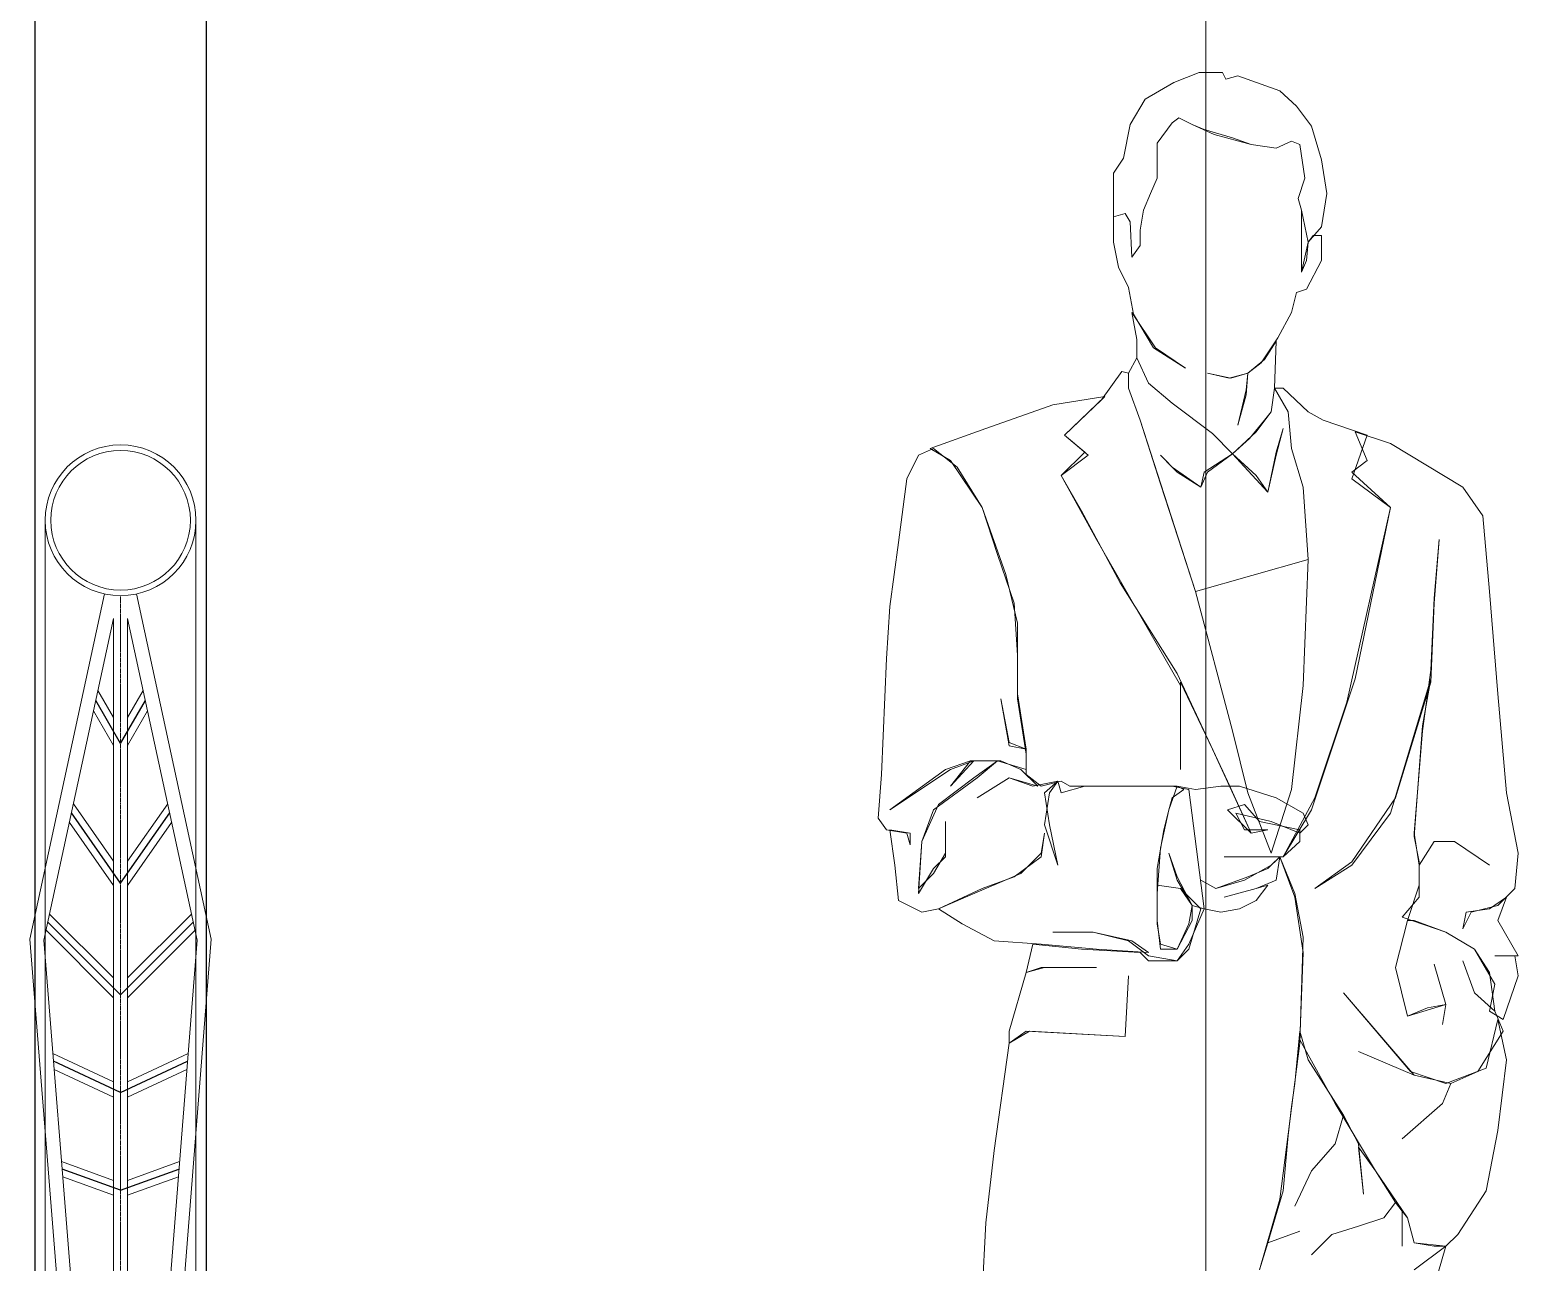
# Model space of a CAD drawing. Extents: x -2611510 to 1021013, y -44073 to 90887.
# Drawn here: x 735716 to 736782, y 42244 to 43127 of the extents above; entities that cross this region are included whole.
import ezdxf

# ---------------------------------------------------------------- set-up
doc = ezdxf.new("R2010")
doc.units = 0
doc.linetypes.add('ACAD_ISO08W100', pattern=[36, 24, -3, 6, -3])
doc.linetypes.add('CONTINOUS', pattern=[0])
doc.layers.get('Defpoints').update_dxf_attribs({"color": 8})
for name, color, linetype in [('.灯具', 3, 'Continuous'), ('H路灯', 7, 'Continuous'), ('PP-COM', 7, 'Continuous')]:
    doc.layers.add(name, color=color, linetype=linetype)
for name, color, linetype, lineweight in [('PEOPLE', 1, 'Continuous', 0), ('文字', 7, 'Continuous', 15), ('标注', 3, 'Continuous', 18)]:
    doc.layers.add(name, color=color, linetype=linetype, lineweight=lineweight)
doc.layers.add('辅助线', color=7, linetype='Continuous', lineweight=15, plot=False)
doc.styles.get("Standard").update_dxf_attribs({"font": '', "width": 0.7})
doc.styles.get('Standard').set_extended_font_data('仿宋_GB2312')

# ---------------------------------------------------------------- blocks, each defined once
blk = doc.blocks.new('6')
at = {"layer": 'PEOPLE', "color": 155, "linetype": 'Continuous'}
for p, q in [((5291.8296, -3074.1269, -3.1795), (5291.8692, -3074.1111, -3.1795)), ((5291.8692, -3074.1111, -3.1795), (5291.9062, -3074.1111, -3.1795)), ((5291.9062, -3074.1111, -3.1795), (5291.9115, -3074.1216, -3.1795)), ((5291.7847, -3074.1533, -3.1795), (5291.8296, -3074.1269, -3.1795)), ((5291.9115, -3074.1216, -3.1795), (5291.93, -3074.1164, -3.1795)), ((5291.93, -3074.1164, -3.1795), (5291.996, -3074.1401, -3.1795)), ((5291.761, -3074.1929, -3.1795), (5291.7847, -3074.1533, -3.1795)), ((5291.996, -3074.1401, -3.1795), (5292.0224, -3074.1639, -3.1795)), ((5291.8375, -3074.1824, -3.1795), (5291.827, -3074.1903, -3.1795)), ((5291.8375, -3074.1824, -3.1795), (5291.827, -3074.1903, -3.1795)), ((5291.8587, -3074.1929, -3.1795), (5291.8375, -3074.1824, -3.1795)), ((5291.8587, -3074.1929, -3.1795), (5291.8375, -3074.1824, -3.1795)), ((5292.0224, -3074.1639, -3.1795), (5292.0461, -3074.1956, -3.1795)), ((5291.7504, -3074.2458, -3.1795), (5291.761, -3074.1929, -3.1795)), ((5291.827, -3074.1903, -3.1795), (5291.8032, -3074.222, -3.1795)), ((5291.827, -3074.1903, -3.1795), (5291.8032, -3074.222, -3.1795)), ((5291.893, -3074.2088, -3.1795), (5291.8587, -3074.1929, -3.1795)), ((5291.8771, -3074.2009, -3.1795), (5291.8587, -3074.1929, -3.1795)), ((5291.922, -3074.2141, -3.1795), (5291.8771, -3074.2009, -3.1795)), ((5292.0461, -3074.1956, -3.1795), (5292.062, -3074.2484, -3.1795)), ((5291.8032, -3074.222, -3.1795), (5291.8032, -3074.2458, -3.1795)), ((5291.8032, -3074.222, -3.1795), (5291.8032, -3074.2458, -3.1795)), ((5291.9511, -3074.2246, -3.1795), (5291.893, -3074.2088, -3.1795)), ((5291.9511, -3074.2246, -3.1795), (5291.922, -3074.2141, -3.1795)), ((5291.9907, -3074.2299, -3.1795), (5291.9511, -3074.2246, -3.1795)), ((5291.9907, -3074.2299, -3.1795), (5291.9511, -3074.2246, -3.1795)), ((5292.0145, -3074.2193, -3.1795), (5291.9907, -3074.2299, -3.1795)), ((5292.0145, -3074.2193, -3.1795), (5291.9907, -3074.2299, -3.1795)), ((5292.0277, -3074.2246, -3.1795), (5292.0145, -3074.2193, -3.1795)), ((5292.0277, -3074.2246, -3.1795), (5292.0145, -3074.2193, -3.1795)), ((5292.0356, -3074.2774, -3.1795), (5292.0277, -3074.2246, -3.1795)), ((5292.0356, -3074.2774, -3.1795), (5292.0277, -3074.2246, -3.1795)), ((5291.7346, -3074.2695, -3.1795), (5291.7504, -3074.2458, -3.1795)), ((5291.8032, -3074.2458, -3.1795), (5291.8032, -3074.2774, -3.1795)), ((5291.8032, -3074.2458, -3.1795), (5291.8032, -3074.2774, -3.1795)), ((5292.062, -3074.2484, -3.1795), (5292.0699, -3074.3012, -3.1795)), ((5291.7346, -3074.3382, -3.1795), (5291.7346, -3074.2695, -3.1795)), ((5291.8032, -3074.2774, -3.1795), (5291.7927, -3074.3012, -3.1795)), ((5291.8032, -3074.2774, -3.1795), (5291.7927, -3074.3012, -3.1795)), ((5292.025, -3074.3091, -3.1795), (5292.0356, -3074.2774, -3.1795)), ((5292.025, -3074.3091, -3.1795), (5292.0356, -3074.2774, -3.1795)), ((5291.7927, -3074.3012, -3.1795), (5291.7821, -3074.3276, -3.1795)), ((5291.7927, -3074.3012, -3.1795), (5291.7821, -3074.3276, -3.1795)), ((5292.0303, -3074.3276, -3.1795), (5292.025, -3074.3091, -3.1795)), ((5292.0303, -3074.3276, -3.1795), (5292.025, -3074.3091, -3.1795)), ((5292.0699, -3074.3012, -3.1795), (5292.062, -3074.354, -3.1795)), ((5291.753, -3074.3329, -3.1795), (5291.7346, -3074.3382, -3.1795)), ((5291.753, -3074.3329, -3.1795), (5291.7346, -3074.3382, -3.1795)), ((5291.7346, -3074.3382, -3.1795), (5291.7346, -3074.3778, -3.1795)), ((5291.761, -3074.3461, -3.1795), (5291.753, -3074.3329, -3.1795)), ((5291.761, -3074.3461, -3.1795), (5291.753, -3074.3329, -3.1795)), ((5291.7636, -3074.4015, -3.1795), (5291.761, -3074.3461, -3.1795)), ((5291.7636, -3074.4015, -3.1795), (5291.761, -3074.3461, -3.1795)), ((5291.7821, -3074.3276, -3.1795), (5291.7768, -3074.3593, -3.1795)), ((5291.7821, -3074.3276, -3.1795), (5291.7768, -3074.3593, -3.1795)), ((5292.0409, -3074.3778, -3.1795), (5292.0303, -3074.3276, -3.1795)), ((5292.0303, -3074.3725, -3.1795), (5292.0303, -3074.3276, -3.1795)), ((5291.7768, -3074.3593, -3.1795), (5291.7768, -3074.3831, -3.1795)), ((5291.7768, -3074.3593, -3.1795), (5291.7768, -3074.3831, -3.1795)), ((5292.062, -3074.354, -3.1795), (5292.0409, -3074.3778, -3.1795)), ((5292.0488, -3074.3672, -3.1795), (5292.0409, -3074.3778, -3.1795)), ((5292.062, -3074.3672, -3.1795), (5292.0488, -3074.3672, -3.1795)), ((5292.062, -3074.4068, -3.1795), (5292.062, -3074.3672, -3.1795)), ((5291.7346, -3074.3778, -3.1795), (5291.7425, -3074.4174, -3.1795)), ((5291.7768, -3074.3831, -3.1795), (5291.7636, -3074.4015, -3.1795)), ((5291.7768, -3074.3831, -3.1795), (5291.7636, -3074.4015, -3.1795)), ((5292.0303, -3074.4253, -3.1795), (5292.0303, -3074.3725, -3.1795)), ((5292.0303, -3074.4253, -3.1795), (5292.0409, -3074.3778, -3.1795)), ((5292.0409, -3074.3778, -3.1795), (5292.0382, -3074.4068, -3.1795)), ((5292.0409, -3074.3778, -3.1795), (5292.0382, -3074.4068, -3.1795)), ((5291.7636, -3074.4015, -3.1795), (5291.7636, -3074.4015, -3.1795)), ((5292.0382, -3074.4068, -3.1795), (5292.0303, -3074.4253, -3.1795)), ((5292.0382, -3074.4068, -3.1795), (5292.0303, -3074.4253, -3.1795)), ((5292.0382, -3074.4517, -3.1795), (5292.062, -3074.4068, -3.1795)), ((5291.7425, -3074.4174, -3.1795), (5291.7583, -3074.4491, -3.1795)), ((5291.7583, -3074.4491, -3.1795), (5291.7662, -3074.4913, -3.1795)), ((5292.0145, -3074.4887, -3.1795), (5292.0224, -3074.457, -3.1795)), ((5292.0224, -3074.457, -3.1795), (5292.0382, -3074.4517, -3.1795)), ((5291.8006, -3074.5441, -3.1795), (5291.7636, -3074.4887, -3.1795)), ((5291.7636, -3074.4887, -3.1795), (5291.7715, -3074.5309, -3.1795)), ((5291.7662, -3074.4913, -3.1795), (5291.7979, -3074.5441, -3.1795)), ((5291.9933, -3074.5283, -3.1795), (5292.0145, -3074.4887, -3.1795)), ((5291.7715, -3074.5309, -3.1795), (5291.7715, -3074.56, -3.1795)), ((5291.9669, -3074.5679, -3.1795), (5291.9933, -3074.5283, -3.1795)), ((5291.9907, -3074.5336, -3.1795), (5291.9722, -3074.5626, -3.1795)), ((5291.988, -3074.6075, -3.1795), (5291.9907, -3074.5336, -3.1795)), ((5291.7979, -3074.5441, -3.1795), (5291.8481, -3074.5758, -3.1795)), ((5291.8481, -3074.5758, -3.1795), (5291.8006, -3074.5441, -3.1795)), ((5291.7715, -3074.56, -3.1795), (5291.7583, -3074.5837, -3.1795)), ((5291.7715, -3074.56, -3.1795), (5291.79, -3074.5996, -3.1795)), ((5291.79, -3074.5996, -3.1795), (5291.7715, -3074.56, -3.1795)), ((5291.7715, -3074.56, -3.1795), (5291.7715, -3074.56, -3.1795)), ((5291.9722, -3074.5626, -3.1795), (5291.9458, -3074.5837, -3.1795)), ((5291.9458, -3074.5837, -3.1795), (5291.9669, -3074.5679, -3.1795)), ((5291.7478, -3074.5811, -3.1795), (5291.7161, -3074.626, -3.1795)), ((5291.7583, -3074.5837, -3.1795), (5291.7478, -3074.5811, -3.1795)), ((5291.7583, -3074.6075, -3.1795), (5291.7583, -3074.5837, -3.1795)), ((5291.7583, -3074.5837, -3.1795), (5291.7583, -3074.5837, -3.1795)), ((5291.7583, -3074.5837, -3.1795), (5291.7583, -3074.6075, -3.1795)), ((5291.79, -3074.5996, -3.1795), (5291.827, -3074.6313, -3.1795)), ((5291.827, -3074.6313, -3.1795), (5291.79, -3074.5996, -3.1795)), ((5291.9194, -3074.5917, -3.1795), (5291.8824, -3074.5837, -3.1795)), ((5291.8824, -3074.5837, -3.1795), (5291.9168, -3074.5917, -3.1795)), ((5291.9168, -3074.5917, -3.1795), (5291.9458, -3074.5837, -3.1795)), ((5291.9458, -3074.5837, -3.1795), (5291.9194, -3074.5917, -3.1795)), ((5291.9458, -3074.5837, -3.1795), (5291.9432, -3074.6181, -3.1795)), ((5291.9432, -3074.6101, -3.1795), (5291.9458, -3074.5837, -3.1795)), ((5291.7214, -3074.6207, -3.1795), (5291.6395, -3074.6339, -3.1795)), ((5291.658, -3074.6814, -3.1795), (5291.7214, -3074.6207, -3.1795)), ((5291.7161, -3074.626, -3.1795), (5291.658, -3074.6814, -3.1795)), ((5291.7768, -3074.6577, -3.1795), (5291.7583, -3074.6075, -3.1795)), ((5291.7583, -3074.6075, -3.1795), (5291.7768, -3074.6577, -3.1795)), ((5291.93, -3074.6656, -3.1795), (5291.9432, -3074.6101, -3.1795)), ((5291.9432, -3074.6181, -3.1795), (5291.93, -3074.6656, -3.1795)), ((5291.9828, -3074.6445, -3.1795), (5291.988, -3074.6075, -3.1795)), ((5291.988, -3074.6075, -3.1795), (5291.9828, -3074.6445, -3.1795)), ((5292.0013, -3074.6075, -3.1795), (5291.988, -3074.6075, -3.1795)), ((5291.988, -3074.6075, -3.1795), (5292.0092, -3074.6445, -3.1795)), ((5292.0092, -3074.6445, -3.1795), (5291.988, -3074.6075, -3.1795)), ((5292.0409, -3074.6445, -3.1795), (5292.0013, -3074.6075, -3.1795)), ((5291.6395, -3074.6339, -3.1795), (5291.5339, -3074.6709, -3.1795)), ((5291.827, -3074.6313, -3.1795), (5291.8903, -3074.6788, -3.1795)), ((5291.8903, -3074.6788, -3.1795), (5291.827, -3074.6313, -3.1795)), ((5291.9828, -3074.6445, -3.1795), (5291.959, -3074.6762, -3.1795)), ((5291.9722, -3074.6577, -3.1795), (5291.9828, -3074.6445, -3.1795)), ((5291.9828, -3074.6445, -3.1795), (5291.9828, -3074.6445, -3.1795)), ((5292.0092, -3074.6445, -3.1795), (5292.0145, -3074.7026, -3.1795)), ((5292.0145, -3074.7026, -3.1795), (5292.0092, -3074.6445, -3.1795)), ((5292.0646, -3074.6577, -3.1795), (5292.0409, -3074.6445, -3.1795)), ((5291.5339, -3074.6709, -3.1795), (5291.4467, -3074.7026, -3.1795)), ((5291.8639, -3074.927, -3.1795), (5291.7768, -3074.6577, -3.1795)), ((5291.7768, -3074.6577, -3.1795), (5291.8085, -3074.758, -3.1795)), ((5291.9484, -3074.6867, -3.1795), (5291.9722, -3074.6577, -3.1795)), ((5291.9907, -3074.7131, -3.1795), (5292.0013, -3074.6709, -3.1795)), ((5292.0013, -3074.6709, -3.1795), (5291.9907, -3074.7079, -3.1795)), ((5292.1333, -3074.6814, -3.1795), (5292.0646, -3074.6577, -3.1795)), ((5291.658, -3074.6814, -3.1795), (5291.6949, -3074.7131, -3.1795)), ((5291.6897, -3074.7079, -3.1795), (5291.658, -3074.6814, -3.1795)), ((5291.8903, -3074.6788, -3.1795), (5291.922, -3074.7105, -3.1795)), ((5291.922, -3074.7105, -3.1795), (5291.8903, -3074.6788, -3.1795)), ((5291.959, -3074.6762, -3.1795), (5291.922, -3074.7105, -3.1795)), ((5291.922, -3074.7105, -3.1795), (5291.9484, -3074.6867, -3.1795)), ((5292.1095, -3074.7501, -3.1795), (5292.1333, -3074.6814, -3.1795)), ((5292.1703, -3074.6946, -3.1795), (5292.1148, -3074.6762, -3.1795)), ((5292.1148, -3074.6762, -3.1795), (5292.1333, -3074.7211, -3.1795)), ((5292.2838, -3074.7633, -3.1795), (5292.1703, -3074.6946, -3.1795)), ((5291.4283, -3074.7131, -3.1795), (5291.4098, -3074.7501, -3.1795)), ((5291.452, -3074.7026, -3.1795), (5291.4283, -3074.7131, -3.1795)), ((5291.4467, -3074.7026, -3.1795), (5291.4784, -3074.7211, -3.1795)), ((5291.489, -3074.7316, -3.1795), (5291.452, -3074.7026, -3.1795)), ((5291.4784, -3074.7211, -3.1795), (5291.5286, -3074.795, -3.1795)), ((5291.6527, -3074.7448, -3.1795), (5291.6897, -3074.7079, -3.1795)), ((5291.6949, -3074.7131, -3.1795), (5291.6527, -3074.7448, -3.1795)), ((5291.827, -3074.7316, -3.1795), (5291.8085, -3074.7131, -3.1795)), ((5291.8085, -3074.7131, -3.1795), (5291.8349, -3074.7395, -3.1795)), ((5291.8771, -3074.7395, -3.1795), (5291.922, -3074.7105, -3.1795)), ((5291.922, -3074.7105, -3.1795), (5291.8824, -3074.7395, -3.1795)), ((5291.922, -3074.7105, -3.1795), (5291.959, -3074.7448, -3.1795)), ((5291.9775, -3074.7712, -3.1795), (5291.922, -3074.7105, -3.1795)), ((5291.9907, -3074.7079, -3.1795), (5291.9775, -3074.7712, -3.1795)), ((5291.9775, -3074.7712, -3.1795), (5291.9907, -3074.7131, -3.1795)), ((5292.0145, -3074.7026, -3.1795), (5292.0329, -3074.7633, -3.1795)), ((5292.0329, -3074.7633, -3.1795), (5292.0145, -3074.7026, -3.1795)), ((5292.1333, -3074.7211, -3.1795), (5292.1095, -3074.7395, -3.1795)), ((5291.5286, -3074.795, -3.1795), (5291.489, -3074.7316, -3.1795)), ((5291.8719, -3074.7633, -3.1795), (5291.827, -3074.7316, -3.1795)), ((5291.8349, -3074.7395, -3.1795), (5291.8719, -3074.7633, -3.1795)), ((5291.8824, -3074.7395, -3.1795), (5291.8719, -3074.7633, -3.1795)), ((5291.8719, -3074.7633, -3.1795), (5291.8771, -3074.7395, -3.1795)), ((5292.1095, -3074.7395, -3.1795), (5292.1703, -3074.795, -3.1795)), ((5291.4098, -3074.7501, -3.1795), (5291.3966, -3074.8504, -3.1795)), ((5291.6527, -3074.7448, -3.1795), (5291.7082, -3074.8452, -3.1795)), ((5291.6844, -3074.8003, -3.1795), (5291.6527, -3074.7448, -3.1795)), ((5291.8085, -3074.758, -3.1795), (5291.8639, -3074.927, -3.1795)), ((5291.959, -3074.7448, -3.1795), (5291.9775, -3074.7712, -3.1795)), ((5292.0329, -3074.7633, -3.1795), (5292.0409, -3074.8768, -3.1795)), ((5292.0409, -3074.8768, -3.1795), (5292.0329, -3074.7633, -3.1795)), ((5292.1703, -3074.795, -3.1795), (5292.1095, -3074.7501, -3.1795)), ((5292.3155, -3074.8082, -3.1795), (5292.2838, -3074.7633, -3.1795)), ((5291.5524, -3074.8689, -3.1795), (5291.5286, -3074.795, -3.1795)), ((5291.5286, -3074.795, -3.1795), (5291.5656, -3074.9006, -3.1795)), ((5291.7451, -3074.9138, -3.1795), (5291.6844, -3074.8003, -3.1795)), ((5292.1016, -3075.1013, -3.1795), (5292.1703, -3074.795, -3.1795)), ((5292.1703, -3074.795, -3.1795), (5292.1148, -3075.0643, -3.1795)), ((5292.326, -3074.927, -3.1795), (5292.3155, -3074.8082, -3.1795)), ((5291.3966, -3074.8504, -3.1795), (5291.3834, -3074.9508, -3.1795)), ((5291.7082, -3074.8452, -3.1795), (5291.79, -3074.9877, -3.1795)), ((5292.2389, -3074.9455, -3.1795), (5292.2468, -3074.8452, -3.1795)), ((5292.2468, -3074.8452, -3.1795), (5292.2389, -3074.9376, -3.1795)), ((5291.5788, -3074.9455, -3.1795), (5291.5524, -3074.8689, -3.1795)), ((5292.0409, -3074.8768, -3.1795), (5291.8639, -3074.927, -3.1795)), ((5292.0409, -3074.8768, -3.1795), (5292.0329, -3075.0749, -3.1795)), ((5292.0329, -3075.0749, -3.1795), (5292.0409, -3074.8768, -3.1795)), ((5292.0329, -3075.0749, -3.1795), (5292.0409, -3074.8768, -3.1795)), ((5291.5656, -3074.9006, -3.1795), (5291.584, -3074.9772, -3.1795)), ((5291.8349, -3075.0564, -3.1795), (5291.7451, -3074.9138, -3.1795)), ((5291.8639, -3074.927, -3.1795), (5291.922, -3075.1462, -3.1795)), ((5292.3392, -3075.0881, -3.1795), (5292.326, -3074.927, -3.1795)), ((5291.3834, -3074.9508, -3.1795), (5291.3781, -3075.0326, -3.1795)), ((5291.584, -3075.0274, -3.1795), (5291.5788, -3074.9455, -3.1795)), ((5292.2389, -3074.9376, -3.1795), (5292.2336, -3075.0511, -3.1795)), ((5292.2336, -3075.0696, -3.1795), (5292.2389, -3074.9455, -3.1795)), ((5291.584, -3074.9772, -3.1795), (5291.584, -3075.096, -3.1795)), ((5291.79, -3074.9877, -3.1795), (5291.8402, -3075.0749, -3.1795)), ((5291.3781, -3075.0326, -3.1795), (5291.3702, -3075.2148, -3.1795)), ((5291.584, -3075.0881, -3.1795), (5291.584, -3075.0274, -3.1795)), ((5291.9141, -3075.2254, -3.1795), (5291.8349, -3075.0564, -3.1795)), ((5291.8402, -3075.0696, -3.1795), (5291.8903, -3075.1752, -3.1795)), ((5291.8402, -3075.2069, -3.1795), (5291.8402, -3075.0696, -3.1795)), ((5292.1148, -3075.0643, -3.1795), (5292.0461, -3075.2703, -3.1795)), ((5292.2336, -3075.0643, -3.1795), (5292.1703, -3075.2756, -3.1795)), ((5292.1782, -3075.2518, -3.1795), (5292.2336, -3075.0696, -3.1795)), ((5292.2336, -3075.0511, -3.1795), (5292.2204, -3075.1462, -3.1795)), ((5292.2204, -3075.1383, -3.1795), (5292.2336, -3075.0643, -3.1795)), ((5291.5973, -3075.1752, -3.1795), (5291.584, -3075.0881, -3.1795)), ((5291.8402, -3075.0749, -3.1795), (5291.8402, -3075.2069, -3.1795)), ((5292.0145, -3075.2386, -3.1795), (5292.0329, -3075.0749, -3.1795)), ((5292.3524, -3075.2439, -3.1795), (5292.3392, -3075.0881, -3.1795)), ((5291.5708, -3075.1647, -3.1795), (5291.5576, -3075.096, -3.1795)), ((5291.5576, -3075.096, -3.1795), (5291.5708, -3075.17, -3.1795)), ((5291.584, -3075.096, -3.1795), (5291.5973, -3075.1831, -3.1795)), ((5292.0514, -3075.2518, -3.1795), (5292.1016, -3075.1013, -3.1795)), ((5292.2072, -3075.3125, -3.1795), (5292.2204, -3075.1383, -3.1795)), ((5291.5973, -3075.1752, -3.1795), (5291.5708, -3075.1647, -3.1795)), ((5291.922, -3075.1462, -3.1795), (5291.9458, -3075.2439, -3.1795)), ((5292.2204, -3075.1462, -3.1795), (5292.2072, -3075.3073, -3.1795)), ((5291.5708, -3075.17, -3.1795), (5291.5973, -3075.1752, -3.1795)), ((5291.5973, -3075.2069, -3.1795), (5291.5973, -3075.1752, -3.1795)), ((5291.5973, -3075.1831, -3.1795), (5291.5973, -3075.2148, -3.1795)), ((5291.8903, -3075.1752, -3.1795), (5291.9511, -3075.3073, -3.1795)), ((5291.4705, -3075.2069, -3.1795), (5291.3834, -3075.2703, -3.1795)), ((5291.3834, -3075.2703, -3.1795), (5291.4784, -3075.2069, -3.1795)), ((5291.5101, -3075.1937, -3.1795), (5291.4705, -3075.2069, -3.1795)), ((5291.4784, -3075.2069, -3.1795), (5291.5154, -3075.1937, -3.1795)), ((5291.5154, -3075.1937, -3.1795), (5291.4784, -3075.2333, -3.1795)), ((5291.4784, -3075.2333, -3.1795), (5291.5101, -3075.1937, -3.1795)), ((5291.5392, -3075.1937, -3.1795), (5291.5101, -3075.1937, -3.1795)), ((5291.5101, -3075.1937, -3.1795), (5291.5524, -3075.1937, -3.1795)), ((5291.5154, -3075.2201, -3.1795), (5291.5524, -3075.1937, -3.1795)), ((5291.5524, -3075.1937, -3.1795), (5291.5207, -3075.2201, -3.1795)), ((5291.5576, -3075.1937, -3.1795), (5291.5392, -3075.1937, -3.1795)), ((5291.5524, -3075.1937, -3.1795), (5291.5973, -3075.2069, -3.1795)), ((5291.5893, -3075.2069, -3.1795), (5291.5576, -3075.1937, -3.1795)), ((5291.6157, -3075.2333, -3.1795), (5291.5893, -3075.2069, -3.1795)), ((5291.3702, -3075.2148, -3.1795), (5291.3649, -3075.2835, -3.1795)), ((5291.5207, -3075.2201, -3.1795), (5291.452, -3075.2703, -3.1795)), ((5291.4599, -3075.2624, -3.1795), (5291.5154, -3075.2201, -3.1795)), ((5291.5708, -3075.2201, -3.1795), (5291.5207, -3075.2518, -3.1795)), ((5291.5207, -3075.2518, -3.1795), (5291.5708, -3075.2201, -3.1795)), ((5291.6078, -3075.2333, -3.1795), (5291.5708, -3075.2201, -3.1795)), ((5291.5708, -3075.2201, -3.1795), (5291.6157, -3075.2333, -3.1795)), ((5291.5973, -3075.2148, -3.1795), (5291.621, -3075.2333, -3.1795)), ((5291.6474, -3075.2254, -3.1795), (5291.6078, -3075.2333, -3.1795)), ((5291.621, -3075.2333, -3.1795), (5291.6527, -3075.2254, -3.1795)), ((5291.6263, -3075.2439, -3.1795), (5291.6474, -3075.2254, -3.1795)), ((5291.6474, -3075.2254, -3.1795), (5291.6342, -3075.2439, -3.1795)), ((5291.6527, -3075.2439, -3.1795), (5291.6474, -3075.2254, -3.1795)), ((5291.6527, -3075.2254, -3.1795), (5291.6659, -3075.2333, -3.1795)), ((5291.6897, -3075.2333, -3.1795), (5291.6527, -3075.2439, -3.1795)), ((5291.6659, -3075.2333, -3.1795), (5291.7398, -3075.2333, -3.1795)), ((5291.8349, -3075.2333, -3.1795), (5291.6897, -3075.2333, -3.1795)), ((5291.7398, -3075.2333, -3.1795), (5291.827, -3075.2333, -3.1795)), ((5291.8217, -3075.2703, -3.1795), (5291.8349, -3075.2333, -3.1795)), ((5291.827, -3075.2333, -3.1795), (5291.8534, -3075.2386, -3.1795)), ((5291.8349, -3075.2333, -3.1795), (5291.8639, -3075.2386, -3.1795)), ((5291.8349, -3075.2333, -3.1795), (5291.8349, -3075.2333, -3.1795)), ((5291.8455, -3075.2386, -3.1795), (5291.8349, -3075.2333, -3.1795)), ((5291.8639, -3075.2386, -3.1795), (5291.9036, -3075.2333, -3.1795)), ((5291.9036, -3075.2333, -3.1795), (5291.9326, -3075.2333, -3.1795)), ((5291.9511, -3075.3073, -3.1795), (5291.9141, -3075.2254, -3.1795)), ((5291.9326, -3075.2333, -3.1795), (5291.9907, -3075.2518, -3.1795)), ((5291.6342, -3075.2439, -3.1795), (5291.6263, -3075.2941, -3.1795)), ((5291.6342, -3075.2941, -3.1795), (5291.6263, -3075.2439, -3.1795)), ((5291.8217, -3075.2703, -3.1795), (5291.827, -3075.2518, -3.1795)), ((5291.827, -3075.2518, -3.1795), (5291.8455, -3075.2386, -3.1795)), ((5291.8534, -3075.2386, -3.1795), (5291.8771, -3075.4261, -3.1795)), ((5291.9458, -3075.2439, -3.1795), (5291.9828, -3075.3389, -3.1795)), ((5291.9828, -3075.3389, -3.1795), (5292.0145, -3075.2386, -3.1795)), ((5291.9907, -3075.2518, -3.1795), (5292.0329, -3075.2756, -3.1795)), ((5292.0013, -3075.3442, -3.1795), (5292.0514, -3075.2518, -3.1795)), ((5292.1095, -3075.3521, -3.1795), (5292.1782, -3075.2518, -3.1795)), ((5292.3709, -3075.3389, -3.1795), (5292.3524, -3075.2439, -3.1795)), ((5291.4335, -3075.3205, -3.1795), (5291.4599, -3075.2624, -3.1795)), ((5291.452, -3075.2703, -3.1795), (5291.4335, -3075.3205, -3.1795)), ((5291.8085, -3075.331, -3.1795), (5291.8217, -3075.2703, -3.1795)), ((5291.8138, -3075.302, -3.1795), (5291.8217, -3075.2703, -3.1795)), ((5291.9141, -3075.2703, -3.1795), (5291.9405, -3075.2624, -3.1795)), ((5291.9511, -3075.3073, -3.1795), (5291.9141, -3075.2703, -3.1795)), ((5291.9828, -3075.2888, -3.1795), (5291.9273, -3075.2756, -3.1795)), ((5291.9273, -3075.2756, -3.1795), (5291.9405, -3075.302, -3.1795)), ((5291.9405, -3075.2624, -3.1795), (5291.9643, -3075.2888, -3.1795)), ((5292.0461, -3075.2703, -3.1795), (5292.0013, -3075.3442, -3.1795)), ((5292.0329, -3075.2756, -3.1795), (5292.0409, -3075.2941, -3.1795)), ((5292.1703, -3075.2756, -3.1795), (5292.1095, -3075.3574, -3.1795)), ((5291.3649, -3075.2835, -3.1795), (5291.3781, -3075.302, -3.1795)), ((5291.3781, -3075.302, -3.1795), (5291.4098, -3075.3073, -3.1795)), ((5291.415, -3075.3073, -3.1795), (5291.3834, -3075.302, -3.1795)), ((5291.3834, -3075.302, -3.1795), (5291.3913, -3075.3574, -3.1795)), ((5291.4705, -3075.3389, -3.1795), (5291.4705, -3075.2888, -3.1795)), ((5291.4705, -3075.2888, -3.1795), (5291.4705, -3075.3442, -3.1795)), ((5291.6263, -3075.2941, -3.1795), (5291.6474, -3075.3574, -3.1795)), ((5291.6474, -3075.3574, -3.1795), (5291.6342, -3075.2941, -3.1795)), ((5291.8032, -3075.3627, -3.1795), (5291.8138, -3075.302, -3.1795)), ((5291.9405, -3075.302, -3.1795), (5291.9775, -3075.302, -3.1795)), ((5291.9775, -3075.302, -3.1795), (5291.9511, -3075.3073, -3.1795)), ((5291.9643, -3075.2888, -3.1795), (5292.0277, -3075.302, -3.1795)), ((5292.0277, -3075.3073, -3.1795), (5291.9828, -3075.2888, -3.1795)), ((5292.0409, -3075.2941, -3.1795), (5292.0277, -3075.3073, -3.1795)), ((5292.0277, -3075.302, -3.1795), (5292.0277, -3075.3205, -3.1795)), ((5291.4098, -3075.3073, -3.1795), (5291.415, -3075.3257, -3.1795)), ((5291.415, -3075.3257, -3.1795), (5291.415, -3075.3073, -3.1795)), ((5291.4335, -3075.3205, -3.1795), (5291.4283, -3075.3944, -3.1795)), ((5291.4283, -3075.4023, -3.1795), (5291.4335, -3075.3205, -3.1795)), ((5291.621, -3075.3389, -3.1795), (5291.6263, -3075.3073, -3.1795)), ((5291.6263, -3075.3073, -3.1795), (5291.621, -3075.3442, -3.1795)), ((5292.0277, -3075.3205, -3.1795), (5292.0013, -3075.3442, -3.1795)), ((5292.2072, -3075.3073, -3.1795), (5292.2151, -3075.3574, -3.1795)), ((5292.2151, -3075.3521, -3.1795), (5292.2072, -3075.3125, -3.1795)), ((5292.2151, -3075.3574, -3.1795), (5292.2389, -3075.3205, -3.1795)), ((5292.2389, -3075.3205, -3.1795), (5292.2151, -3075.3574, -3.1795)), ((5292.2389, -3075.3205, -3.1795), (5292.2706, -3075.3205, -3.1795)), ((5292.2706, -3075.3205, -3.1795), (5292.2389, -3075.3205, -3.1795)), ((5292.2706, -3075.3205, -3.1795), (5292.326, -3075.3574, -3.1795)), ((5292.326, -3075.3574, -3.1795), (5292.2706, -3075.3205, -3.1795)), ((5291.452, -3075.3706, -3.1795), (5291.4705, -3075.3389, -3.1795)), ((5291.4705, -3075.3442, -3.1795), (5291.452, -3075.3627, -3.1795)), ((5291.621, -3075.3442, -3.1795), (5291.5788, -3075.3759, -3.1795)), ((5291.5893, -3075.3706, -3.1795), (5291.621, -3075.3389, -3.1795)), ((5291.8032, -3075.4023, -3.1795), (5291.8085, -3075.331, -3.1795)), ((5291.8349, -3075.3812, -3.1795), (5291.8217, -3075.3389, -3.1795)), ((5291.8217, -3075.3389, -3.1795), (5291.8349, -3075.3759, -3.1795)), ((5291.9511, -3075.3442, -3.1795), (5291.9088, -3075.3442, -3.1795)), ((5291.9088, -3075.3442, -3.1795), (5291.9458, -3075.3442, -3.1795)), ((5291.9458, -3075.3442, -3.1795), (5291.996, -3075.3442, -3.1795)), ((5292.0013, -3075.3442, -3.1795), (5291.9511, -3075.3442, -3.1795)), ((5291.9775, -3075.3627, -3.1795), (5291.996, -3075.3442, -3.1795)), ((5291.996, -3075.3442, -3.1795), (5291.9828, -3075.3574, -3.1795)), ((5291.996, -3075.3442, -3.1795), (5291.9907, -3075.3812, -3.1795)), ((5292.0197, -3075.4023, -3.1795), (5291.996, -3075.3442, -3.1795)), ((5291.996, -3075.3442, -3.1795), (5292.0197, -3075.4076, -3.1795)), ((5292.0514, -3075.3944, -3.1795), (5292.1095, -3075.3521, -3.1795)), ((5292.2151, -3075.3891, -3.1795), (5292.2151, -3075.3521, -3.1795)), ((5292.3657, -3075.3944, -3.1795), (5292.3709, -3075.3389, -3.1795)), ((5291.3913, -3075.3574, -3.1795), (5291.3966, -3075.4129, -3.1795)), ((5291.452, -3075.3627, -3.1795), (5291.4283, -3075.4023, -3.1795)), ((5291.4283, -3075.3944, -3.1795), (5291.452, -3075.3706, -3.1795)), ((5291.5022, -3075.4076, -3.1795), (5291.5893, -3075.3706, -3.1795)), ((5291.5788, -3075.3759, -3.1795), (5291.5286, -3075.3944, -3.1795)), ((5291.8032, -3075.3891, -3.1795), (5291.8032, -3075.3627, -3.1795)), ((5291.8349, -3075.3759, -3.1795), (5291.8587, -3075.4208, -3.1795)), ((5291.8956, -3075.3944, -3.1795), (5291.9458, -3075.3759, -3.1795)), ((5291.9828, -3075.3574, -3.1795), (5291.9405, -3075.3812, -3.1795)), ((5291.9458, -3075.3759, -3.1795), (5291.9775, -3075.3627, -3.1795)), ((5292.1095, -3075.3574, -3.1795), (5292.0514, -3075.3944, -3.1795)), ((5292.2151, -3075.3574, -3.1795), (5292.2151, -3075.4076, -3.1795)), ((5291.5286, -3075.3944, -3.1795), (5291.4599, -3075.4261, -3.1795)), ((5291.8402, -3075.3944, -3.1795), (5291.8032, -3075.3891, -3.1795)), ((5291.8402, -3075.3944, -3.1795), (5291.8032, -3075.3891, -3.1795)), ((5291.8032, -3075.3891, -3.1795), (5291.8032, -3075.4498, -3.1795)), ((5291.8587, -3075.4208, -3.1795), (5291.8349, -3075.3812, -3.1795)), ((5291.8587, -3075.4208, -3.1795), (5291.8402, -3075.3944, -3.1795)), ((5291.8719, -3075.4261, -3.1795), (5291.8402, -3075.3944, -3.1795)), ((5291.8956, -3075.3944, -3.1795), (5291.8719, -3075.3812, -3.1795)), ((5291.8719, -3075.3812, -3.1795), (5291.8956, -3075.3944, -3.1795)), ((5291.9405, -3075.3812, -3.1795), (5291.8956, -3075.3944, -3.1795)), ((5291.959, -3075.3944, -3.1795), (5291.9088, -3075.4076, -3.1795)), ((5291.9088, -3075.4076, -3.1795), (5291.959, -3075.3944, -3.1795)), ((5291.9907, -3075.3812, -3.1795), (5291.959, -3075.3944, -3.1795)), ((5291.959, -3075.3944, -3.1795), (5291.9775, -3075.3891, -3.1795)), ((5291.9775, -3075.3891, -3.1795), (5291.959, -3075.4129, -3.1795)), ((5292.1967, -3075.4446, -3.1795), (5292.2151, -3075.3891, -3.1795)), ((5292.3392, -3075.4208, -3.1795), (5292.3657, -3075.3944, -3.1795)), ((5291.3966, -3075.4129, -3.1795), (5291.4335, -3075.4314, -3.1795)), ((5291.4599, -3075.4261, -3.1795), (5291.5022, -3075.4076, -3.1795)), ((5291.8032, -3075.4446, -3.1795), (5291.8032, -3075.4023, -3.1795)), ((5291.8534, -3075.4498, -3.1795), (5291.8587, -3075.4208, -3.1795)), ((5291.8771, -3075.4261, -3.1795), (5291.8587, -3075.4208, -3.1795)), ((5291.8587, -3075.4208, -3.1795), (5291.8587, -3075.4446, -3.1795)), ((5291.959, -3075.4129, -3.1795), (5291.9326, -3075.4261, -3.1795)), ((5292.0329, -3075.471, -3.1795), (5292.0197, -3075.4023, -3.1795)), ((5292.0197, -3075.4076, -3.1795), (5292.0329, -3075.4947, -3.1795)), ((5292.2151, -3075.4076, -3.1795), (5292.1887, -3075.4393, -3.1795)), ((5292.297, -3075.4314, -3.1795), (5292.3392, -3075.4208, -3.1795)), ((5292.3524, -3075.4076, -3.1795), (5292.326, -3075.4261, -3.1795)), ((5292.3392, -3075.4446, -3.1795), (5292.3524, -3075.4076, -3.1795)), ((5291.4335, -3075.4314, -3.1795), (5291.4599, -3075.4261, -3.1795)), ((5291.4599, -3075.4261, -3.1795), (5291.4969, -3075.4498, -3.1795)), ((5291.8085, -3075.4895, -3.1795), (5291.8032, -3075.4446, -3.1795)), ((5291.8587, -3075.4446, -3.1795), (5291.8349, -3075.4895, -3.1795)), ((5291.8534, -3075.4895, -3.1795), (5291.8719, -3075.4261, -3.1795)), ((5291.8771, -3075.4261, -3.1795), (5291.8534, -3075.4815, -3.1795)), ((5291.9036, -3075.4314, -3.1795), (5291.8771, -3075.4261, -3.1795)), ((5291.9326, -3075.4261, -3.1795), (5291.9036, -3075.4314, -3.1795)), ((5292.1967, -3075.4446, -3.1795), (5292.1782, -3075.5185, -3.1795)), ((5292.1782, -3075.5185, -3.1795), (5292.1967, -3075.4446, -3.1795)), ((5292.1887, -3075.4393, -3.1795), (5292.2574, -3075.4631, -3.1795)), ((5292.2072, -3075.4446, -3.1795), (5292.1967, -3075.4446, -3.1795)), ((5292.2574, -3075.4631, -3.1795), (5292.2072, -3075.4446, -3.1795)), ((5292.2891, -3075.4314, -3.1795), (5292.2838, -3075.4578, -3.1795)), ((5292.2838, -3075.4578, -3.1795), (5292.297, -3075.4314, -3.1795)), ((5292.326, -3075.4261, -3.1795), (5292.2891, -3075.4314, -3.1795)), ((5292.3709, -3075.5, -3.1795), (5292.3392, -3075.4446, -3.1795)), ((5291.4969, -3075.4498, -3.1795), (5291.5471, -3075.4763, -3.1795)), ((5291.7029, -3075.4631, -3.1795), (5291.6395, -3075.4631, -3.1795)), ((5291.6395, -3075.4631, -3.1795), (5291.7029, -3075.4631, -3.1795)), ((5291.7636, -3075.4763, -3.1795), (5291.7029, -3075.4631, -3.1795)), ((5291.7029, -3075.4631, -3.1795), (5291.7583, -3075.4763, -3.1795)), ((5291.8032, -3075.4498, -3.1795), (5291.8085, -3075.4815, -3.1795)), ((5291.8349, -3075.4895, -3.1795), (5291.8534, -3075.4498, -3.1795)), ((5292.3023, -3075.4895, -3.1795), (5292.2574, -3075.4631, -3.1795)), ((5292.2574, -3075.4631, -3.1795), (5292.3023, -3075.4895, -3.1795)), ((5291.5471, -3075.4763, -3.1795), (5291.621, -3075.4815, -3.1795)), ((5291.6078, -3075.4815, -3.1795), (5291.5973, -3075.5264, -3.1795)), ((5291.6844, -3075.4895, -3.1795), (5291.6078, -3075.4815, -3.1795)), ((5291.621, -3075.4815, -3.1795), (5291.7082, -3075.4895, -3.1795)), ((5291.7768, -3075.4947, -3.1795), (5291.6844, -3075.4895, -3.1795)), ((5291.7082, -3075.4895, -3.1795), (5291.79, -3075.4947, -3.1795)), ((5291.7583, -3075.4763, -3.1795), (5291.79, -3075.5, -3.1795)), ((5291.79, -3075.4947, -3.1795), (5291.7636, -3075.4763, -3.1795)), ((5291.8085, -3075.4815, -3.1795), (5291.8349, -3075.4895, -3.1795)), ((5291.8349, -3075.4895, -3.1795), (5291.8085, -3075.4895, -3.1795)), ((5291.8534, -3075.4815, -3.1795), (5291.8349, -3075.5079, -3.1795)), ((5291.8349, -3075.5079, -3.1795), (5291.8534, -3075.4895, -3.1795)), ((5292.0277, -3075.6373, -3.1795), (5292.0329, -3075.471, -3.1795)), ((5292.326, -3075.5264, -3.1795), (5292.3023, -3075.4895, -3.1795)), ((5292.3023, -3075.4895, -3.1795), (5292.334, -3075.5449, -3.1795)), ((5291.79, -3075.5079, -3.1795), (5291.7768, -3075.4947, -3.1795)), ((5291.79, -3075.5, -3.1795), (5291.8349, -3075.5079, -3.1795)), ((5291.8349, -3075.5079, -3.1795), (5291.79, -3075.5079, -3.1795)), ((5292.0329, -3075.4947, -3.1795), (5292.0277, -3075.6321, -3.1795)), ((5292.2574, -3075.5766, -3.1795), (5292.2389, -3075.5132, -3.1795)), ((5292.2389, -3075.5132, -3.1795), (5292.2574, -3075.5766, -3.1795)), ((5292.3023, -3075.5581, -3.1795), (5292.2838, -3075.5079, -3.1795)), ((5292.2838, -3075.5079, -3.1795), (5292.3023, -3075.5581, -3.1795)), ((5292.3657, -3075.5, -3.1795), (5292.334, -3075.5, -3.1795)), ((5292.334, -3075.5, -3.1795), (5292.3709, -3075.5, -3.1795)), ((5292.3709, -3075.5317, -3.1795), (5292.3657, -3075.5, -3.1795)), ((5291.5973, -3075.5264, -3.1795), (5291.5708, -3075.6188, -3.1795)), ((5291.5973, -3075.5264, -3.1795), (5291.621, -3075.5185, -3.1795)), ((5291.6263, -3075.5185, -3.1795), (5291.5973, -3075.5264, -3.1795)), ((5291.621, -3075.5185, -3.1795), (5291.7082, -3075.5185, -3.1795)), ((5291.7082, -3075.5185, -3.1795), (5291.6263, -3075.5185, -3.1795)), ((5291.753, -3075.6268, -3.1795), (5291.7583, -3075.5317, -3.1795)), ((5291.7583, -3075.5317, -3.1795), (5291.753, -3075.6268, -3.1795)), ((5292.1782, -3075.5185, -3.1795), (5292.1967, -3075.5951, -3.1795)), ((5292.1967, -3075.5951, -3.1795), (5292.1782, -3075.5185, -3.1795)), ((5292.334, -3075.5872, -3.1795), (5292.326, -3075.5264, -3.1795)), ((5292.3472, -3075.6004, -3.1795), (5292.3709, -3075.5317, -3.1795)), ((5292.2019, -3075.6822, -3.1795), (5292.0963, -3075.5581, -3.1795)), ((5292.0963, -3075.5581, -3.1795), (5292.2072, -3075.6875, -3.1795)), ((5292.334, -3075.5872, -3.1795), (5292.3023, -3075.5581, -3.1795)), ((5292.3023, -3075.5581, -3.1795), (5292.334, -3075.5872, -3.1795)), ((5292.334, -3075.5449, -3.1795), (5292.326, -3075.5872, -3.1795)), ((5292.1967, -3075.5951, -3.1795), (5292.2574, -3075.5766, -3.1795)), ((5292.2283, -3075.5819, -3.1795), (5292.1967, -3075.5951, -3.1795)), ((5292.2574, -3075.5766, -3.1795), (5292.2283, -3075.5819, -3.1795)), ((5292.2574, -3075.5766, -3.1795), (5292.2521, -3075.6083, -3.1795)), ((5292.2521, -3075.6083, -3.1795), (5292.2574, -3075.5766, -3.1795)), ((5292.3392, -3075.6004, -3.1795), (5292.3208, -3075.6769, -3.1795)), ((5292.326, -3075.5872, -3.1795), (5292.3472, -3075.6004, -3.1795)), ((5292.3472, -3075.6188, -3.1795), (5292.334, -3075.5872, -3.1795)), ((5292.3524, -3075.6637, -3.1795), (5292.3392, -3075.6004, -3.1795)), ((5291.5708, -3075.6373, -3.1795), (5291.5973, -3075.6188, -3.1795)), ((5291.6025, -3075.6188, -3.1795), (5291.5708, -3075.6373, -3.1795)), ((5291.5708, -3075.6188, -3.1795), (5291.5708, -3075.6373, -3.1795)), ((5291.5973, -3075.6188, -3.1795), (5291.753, -3075.6268, -3.1795)), ((5291.753, -3075.6268, -3.1795), (5291.6025, -3075.6188, -3.1795)), ((5292.0277, -3075.6188, -3.1795), (5292.0197, -3075.7007, -3.1795)), ((5292.0409, -3075.6637, -3.1795), (5292.0277, -3075.6188, -3.1795)), ((5292.0277, -3075.6321, -3.1795), (5292.0831, -3075.7324, -3.1795)), ((5292.3076, -3075.6822, -3.1795), (5292.3472, -3075.6188, -3.1795)), ((5291.5708, -3075.6373, -3.1795), (5291.5471, -3075.8063, -3.1795)), ((5291.996, -3075.8829, -3.1795), (5292.0277, -3075.6373, -3.1795)), ((5292.2072, -3075.6875, -3.1795), (5292.1201, -3075.6505, -3.1795)), ((5292.1201, -3075.6505, -3.1795), (5292.2072, -3075.6875, -3.1795)), ((5292.0963, -3075.7509, -3.1795), (5292.0409, -3075.6637, -3.1795)), ((5292.3208, -3075.6769, -3.1795), (5292.2574, -3075.7007, -3.1795)), ((5292.3392, -3075.7746, -3.1795), (5292.3524, -3075.6637, -3.1795)), ((5292.0197, -3075.7007, -3.1795), (5292.0145, -3075.7377, -3.1795)), ((5292.2574, -3075.7007, -3.1795), (5292.2019, -3075.6822, -3.1795)), ((5292.2072, -3075.6875, -3.1795), (5292.2653, -3075.7007, -3.1795)), ((5292.2653, -3075.7007, -3.1795), (5292.2521, -3075.7324, -3.1795)), ((5292.2521, -3075.7324, -3.1795), (5292.2653, -3075.7007, -3.1795)), ((5292.2653, -3075.7007, -3.1795), (5292.3076, -3075.6822, -3.1795)), ((5292.0145, -3075.7377, -3.1795), (5292.0092, -3075.7826, -3.1795)), ((5292.0831, -3075.7324, -3.1795), (5292.1465, -3075.838, -3.1795)), ((5292.2521, -3075.7324, -3.1795), (5292.1887, -3075.7878, -3.1795)), ((5292.1887, -3075.7878, -3.1795), (5292.2521, -3075.7324, -3.1795)), ((5292.0963, -3075.7509, -3.1795), (5292.0831, -3075.7958, -3.1795)), ((5292.0831, -3075.7958, -3.1795), (5292.0963, -3075.7509, -3.1795)), ((5292.1201, -3075.7958, -3.1795), (5292.0963, -3075.7509, -3.1795)), ((5292.0092, -3075.7826, -3.1795), (5292.0013, -3075.8697, -3.1795)), ((5292.0831, -3075.7958, -3.1795), (5292.0461, -3075.838, -3.1795)), ((5292.0461, -3075.838, -3.1795), (5292.0831, -3075.7958, -3.1795)), ((5292.128, -3075.875, -3.1795), (5292.1201, -3075.7958, -3.1795)), ((5292.3208, -3075.8697, -3.1795), (5292.3392, -3075.7746, -3.1795)), ((5291.5471, -3075.8063, -3.1795), (5291.5339, -3075.9199, -3.1795)), ((5292.1465, -3075.838, -3.1795), (5292.1201, -3075.801, -3.1795)), ((5292.1201, -3075.801, -3.1795), (5292.128, -3075.875, -3.1795)), ((5292.0461, -3075.838, -3.1795), (5292.0197, -3075.8935, -3.1795)), ((5292.0197, -3075.8935, -3.1795), (5292.0461, -3075.838, -3.1795)), ((5292.1465, -3075.838, -3.1795), (5292.1967, -3075.9119, -3.1795)), ((5292.1782, -3075.8882, -3.1795), (5292.1465, -3075.838, -3.1795)), ((5291.9643, -3075.9938, -3.1795), (5291.996, -3075.8829, -3.1795)), ((5292.0013, -3075.8697, -3.1795), (5291.9775, -3075.9516, -3.1795)), ((5292.1782, -3075.8882, -3.1795), (5292.1597, -3075.9119, -3.1795)), ((5292.1597, -3075.9119, -3.1795), (5292.1782, -3075.8882, -3.1795)), ((5292.1887, -3075.9014, -3.1795), (5292.1782, -3075.8882, -3.1795)), ((5292.2759, -3075.9383, -3.1795), (5292.3208, -3075.8697, -3.1795)), ((5292.1597, -3075.9119, -3.1795), (5292.1201, -3075.9252, -3.1795)), ((5292.1201, -3075.9252, -3.1795), (5292.1597, -3075.9119, -3.1795)), ((5292.1967, -3075.9119, -3.1795), (5292.1887, -3075.9014, -3.1795)), ((5292.1887, -3075.9014, -3.1795), (5292.1887, -3075.9568, -3.1795)), ((5292.1887, -3075.9568, -3.1795), (5292.1887, -3075.9014, -3.1795)), ((5292.1967, -3075.9119, -3.1795), (5292.2072, -3075.9516, -3.1795)), ((5292.2072, -3075.9516, -3.1795), (5292.1967, -3075.9119, -3.1795)), ((5291.5339, -3075.9199, -3.1795), (5291.5286, -3076.0308, -3.1795)), ((5292.0277, -3075.9331, -3.1795), (5291.9775, -3075.9516, -3.1795)), ((5291.9775, -3075.9516, -3.1795), (5292.0277, -3075.9331, -3.1795)), ((5292.0277, -3075.9331, -3.1795), (5292.0277, -3075.9331, -3.1795)), ((5292.1201, -3075.9252, -3.1795), (5292.0778, -3075.9383, -3.1795)), ((5292.0778, -3075.9383, -3.1795), (5292.1201, -3075.9252, -3.1795)), ((5291.9775, -3075.9516, -3.1795), (5291.9643, -3075.9938, -3.1795)), ((5292.0778, -3075.9383, -3.1795), (5292.0461, -3075.97, -3.1795)), ((5292.0461, -3075.97, -3.1795), (5292.0778, -3075.9383, -3.1795)), ((5292.2072, -3075.9516, -3.1795), (5292.2389, -3075.9568, -3.1795)), ((5292.2574, -3075.9568, -3.1795), (5292.2072, -3075.9516, -3.1795)), ((5292.2574, -3075.9568, -3.1795), (5292.2072, -3075.9938, -3.1795)), ((5292.2072, -3075.9938, -3.1795), (5292.2574, -3075.9568, -3.1795)), ((5292.2389, -3076.0202, -3.1795), (5292.2574, -3075.9568, -3.1795)), ((5292.2389, -3075.9568, -3.1795), (5292.2574, -3075.9568, -3.1795)), ((5292.2574, -3075.9568, -3.1795), (5292.2759, -3075.9383, -3.1795))]:
    blk.add_line(p, q, dxfattribs=at)
at = {"layer": 'PEOPLE', "color": 155, "linetype": 'Continuous', "text_generation_flag": 4, "width": 0.8, "flags": 9}
for tag in ['YSIZE', 'XSIZE']:
    blk.add_attdef(tag, (5291.8877, -3077.6204, -3.1795), '', height=0.000864, rotation=180, dxfattribs=at)
at = {"layer": 'PEOPLE', "text_generation_flag": 4, "width": 0.8, "flags": 9}
for tag in ['XSIZE', 'YSIZE']:
    blk.add_attdef(tag, (5292.9858, -3077.6143, -3.1795), '', height=0.000864, rotation=180, dxfattribs=at)
blk = doc.blocks.new('人行护栏')
for p, q in [((-54, 1226), (-54, 10)), ((54, 1226), (54, 10)), ((-65, 926), (-11.4, 1173.2)), ((65, 926), (11.4, 1173.2)), ((-54.9, 925.3), (-5, 1155.7)), ((-5, 298.7), (-5, 1155.7)), ((5, 298.7), (5, 1155.7)), ((54.9, 925.3), (5, 1155.7)), ((-5, 1084.7), (-16.2, 1104)), ((5, 1084.7), (16.2, 1104)), ((-5, 1064.7), (-19.3, 1089.5)), ((5, 1064.7), (19.3, 1089.5)), ((-5, 981.9), (-33.8, 1022.9)), ((5, 981.9), (33.8, 1022.9)), ((-5, 964.4), (-36.6, 1009.6)), ((5, 964.4), (36.6, 1009.6)), ((-5, 898.1), (-50.9, 943.9)), ((5, 898.1), (50.9, 943.9)), ((-5, 883.9), (-53.4, 932.3)), ((5, 883.9), (53.4, 932.3)), ((-3.4, 152.4), (-65, 926)), ((-5, 298.7), (-54.9, 925.3)), ((3.4, 152.4), (65, 926)), ((5, 298.7), (54.9, 925.3)), ((-5, 823.8), (-48.4, 844.1)), ((5, 823.8), (48.4, 844.1)), ((-5, 812.8), (-47.5, 832.6)), ((5, 812.8), (47.5, 832.6)), ((-5, 753.1), (-42.3, 766.7)), ((5, 753.1), (42.3, 766.7)), ((-5, 742.5), (-41.4, 755.7)), ((5, 742.5), (41.4, 755.7))]:
    blk.add_line(p, q)
at = {"linetype": 'ACAD_ISO08W100', "ltscale": 0.1}
blk.add_line((0, 152.5), (0, 1172), dxfattribs=at)
for centre, radius in [((0, 1226), 54), ((0, 1226), 50), ((0, 110), 42.5), ((0, 110), 39.5)]:
    blk.add_circle(centre, radius)
at = {"layer": 'Defpoints'}
for p, q in [((0, 1066), (-17.8, 1096.8)), ((0, 1066), (17.8, 1096.8)), ((0, 966), (-35.2, 1016.3)), ((0, 966), (35.2, 1016.3)), ((0, 886), (-52.1, 938.1)), ((0, 886), (52.1, 938.1)), ((0, 816), (-48, 838.4)), ((0, 816), (48, 838.4)), ((0, 746), (-41.8, 761.2)), ((0, 746), (41.8, 761.2))]:
    blk.add_line(p, q, dxfattribs=at)
blk = doc.blocks.new('庭院灯1')
at = {"layer": 'H路灯', "color": 3}
for p, q in [((-61.4, 2213.4), (-61.4, 0)), ((61.4, 2213.4), (61.4, 0))]:
    blk.add_line(p, q, dxfattribs=at)
at = {"layer": '辅助线', "color": 3}
for points in [[(-61.3, 9.1), (-61.3, 2213.4)], [(61.3, 9.1), (61.3, 2213.4)]]:
    blk.add_lwpolyline(points, dxfattribs=at)

msp = doc.modelspace()

# ---------------------------------------------------------------- linework, layer by layer
at = {"layer": '文字'}
msp.add_line((736558.3, 41404), (736558.3, 49788.6), dxfattribs=at)

# ---------------------------------------------------------------- block references
at = {"layer": '.灯具'}
msp.add_blockref('庭院灯1', (735781.1, 41559.2), dxfattribs=at)
at = {"layer": 'PP-COM', "color": 7, "linetype": 'CONTINOUS', "xscale": 455.625, "yscale": 455.625, "zscale": 455.625}
msp.add_blockref('6', (-1674554.4, 1443737.9, 1448.6), dxfattribs=at)
at = {"layer": '标注'}
msp.add_blockref('人行护栏', (735781.1, 41549.2), dxfattribs=at)

doc.saveas('drawing.dxf')
